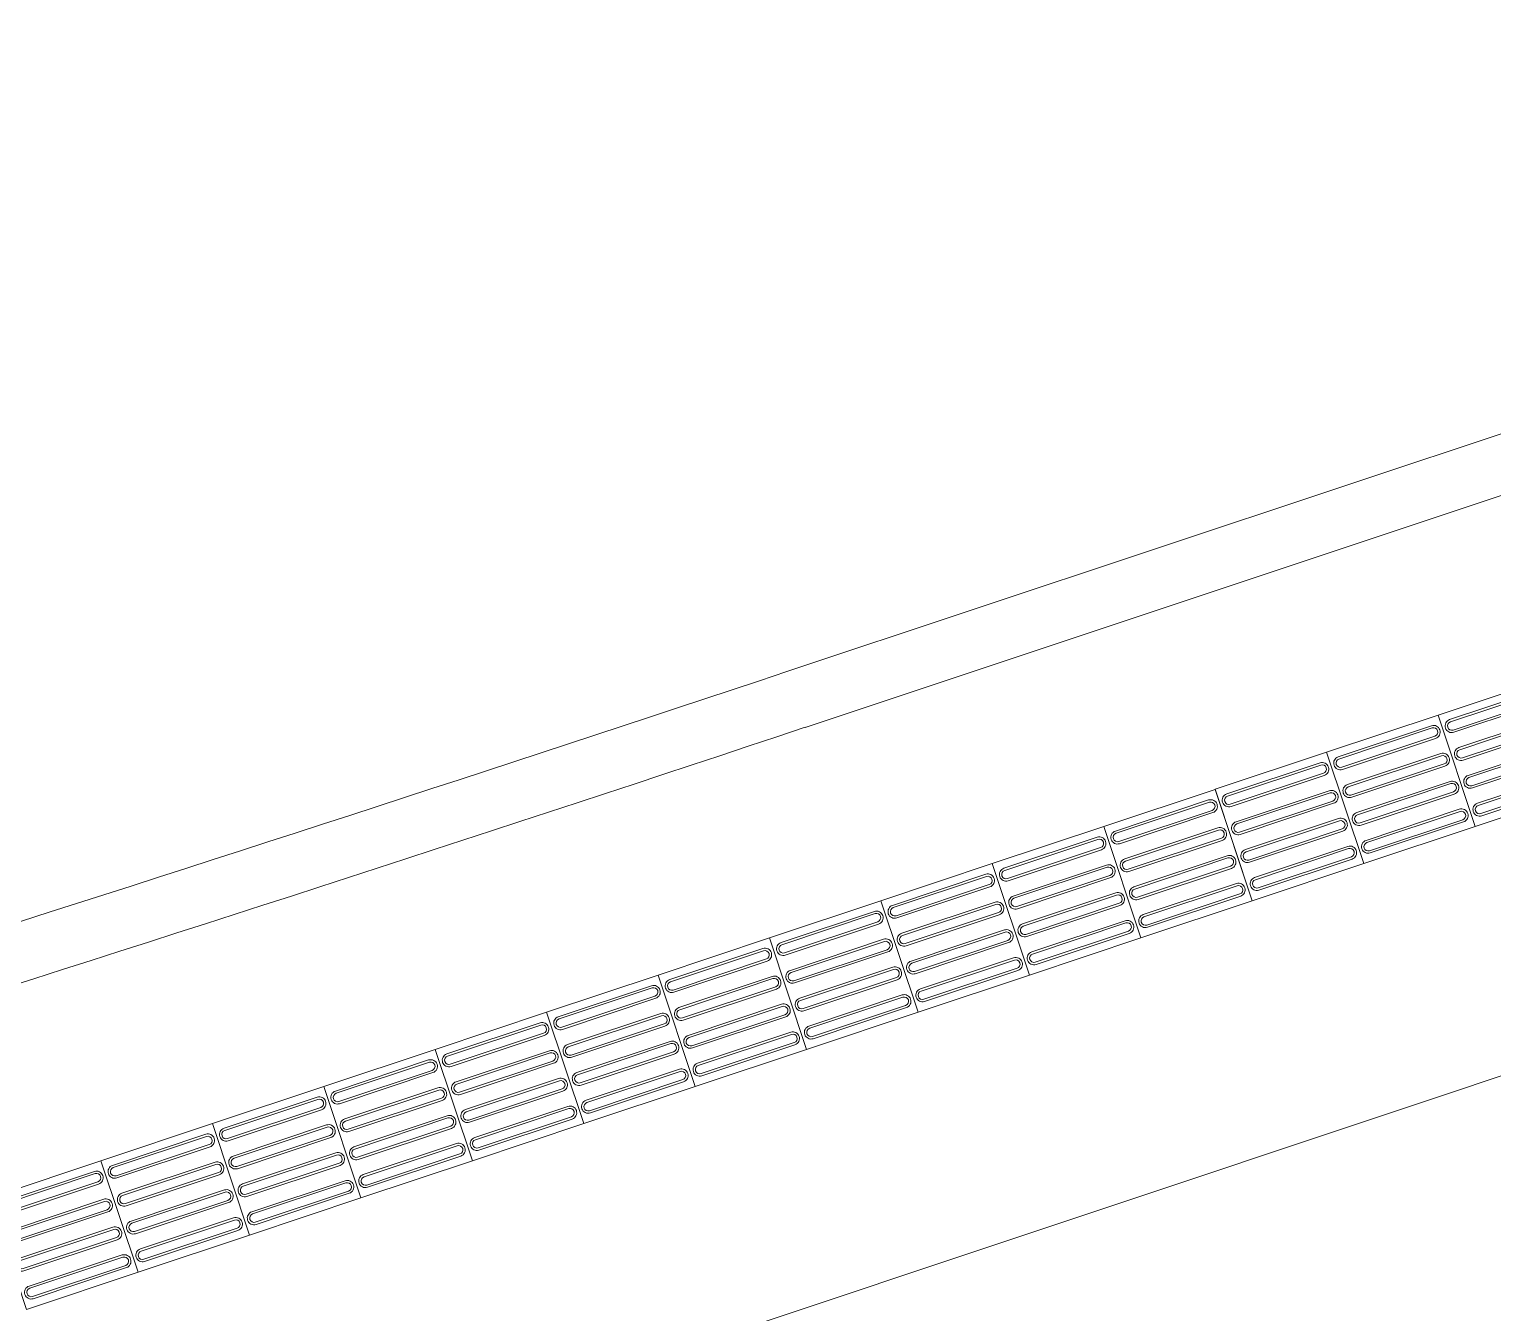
# Model space of a CAD drawing. Header units: millimetres. Extents: x 15878 to 679837, y -72324 to 391440.
# Drawn here: x 218171 to 221909, y 66188 to 69467 of the extents above; entities that cross this region are included whole.
import ezdxf

# ---------------------------------------------------------------- set-up
doc = ezdxf.new("R2010")
doc.units = ezdxf.units.MM
doc.layers.add('A-FLOR', color=192, linetype='Continuous', lineweight=5)
doc.layers.add('A-GENM', color=13, linetype='Continuous', lineweight=5)

# ---------------------------------------------------------------- blocks, each defined once
blk = doc.blocks.new('DLN_Tactile - Directional Tiles-V640-G_F')
at = {"layer": 'A-GENM'}
for p, q in [((150, 150), (-150, 150)), ((-150, 150), (-150, -150)), ((150, -150), (150, 150)), ((-129.5, 125.5), (-129.5, -125.5)), ((-123.5, -125.5), (-123.5, 125.5)), ((-101.5, 125.5), (-101.5, -125.5)), ((-95.5, -125.5), (-95.5, 125.5)), ((-54.5, 125.5), (-54.5, -125.5)), ((-48.5, -125.5), (-48.5, 125.5)), ((-26.5, 125.5), (-26.5, -125.5)), ((-20.5, -125.5), (-20.5, 125.5)), ((20.5, 125.5), (20.5, -125.5)), ((26.5, -125.5), (26.5, 125.5)), ((48.5, 125.5), (48.5, -125.5)), ((54.5, -125.5), (54.5, 125.5)), ((95.5, 125.5), (95.5, -125.5)), ((101.5, -125.5), (101.5, 125.5)), ((123.5, 125.5), (123.5, -125.5)), ((129.5, -125.5), (129.5, 125.5)), ((-150, -150), (150, -150))]:
    blk.add_line(p, q, dxfattribs=at)
for centre, radius, start, end in [((-112.5, 125.5), 17, 360, 180), ((-112.5, 125.5), 11, 360, 180), ((-37.5, 125.5), 17, 360, 180), ((-37.5, 125.5), 11, 360, 180), ((37.5, 125.5), 17, 360, 180), ((37.5, 125.5), 11, 360, 180), ((112.5, 125.5), 17, 360, 180), ((112.5, 125.5), 11, 360, 180), ((-112.5, -125.5), 17, 180, 360), ((-112.5, -125.5), 11, 180, 360), ((-37.5, -125.5), 17, 180, 360), ((-37.5, -125.5), 11, 180, 360), ((37.5, -125.5), 17, 180, 360), ((37.5, -125.5), 11, 180, 360), ((112.5, -125.5), 17, 180, 360), ((112.5, -125.5), 11, 180, 360)]:
    blk.add_arc(centre, radius, start, end, dxfattribs=at)

msp = doc.modelspace()

# ---------------------------------------------------------------- linework, layer by layer
at = {"layer": 'A-FLOR'}
for p, q in [((225031.4, 69466.6), (220105.6, 67825.9)), ((220153, 67683.6), (225506.1, 69466.6)), ((221732.4, 66727.2), (222681.1, 67043.4)), ((219835.1, 66094.7), (221732.4, 66727.2))]:
    msp.add_line(p, q, dxfattribs=at)
for radius, start in [(161000, 286.750234), (161150, 286.675615)]:
    msp.add_arc((169227, 220575.3), radius, start, 288.422193, dxfattribs=at)

# ---------------------------------------------------------------- block references
at = {"layer": 'A-GENM', "rotation": 108.4345610910641}
for p in [(221958.9, 67620.1), (221674.3, 67525.2), (221389.7, 67430.4), (221105.1, 67335.5), (220820.5, 67240.6), (220535.9, 67145.8), (220251.3, 67050.9), (219966.7, 66956), (219682.1, 66861.2), (219397.5, 66766.3), (219112.9, 66671.4), (218828.3, 66576.6), (218543.7, 66481.7), (218259.1, 66386.8)]:
    msp.add_blockref('DLN_Tactile - Directional Tiles-V640-G_F', p, dxfattribs=at)

doc.saveas('drawing.dxf')
